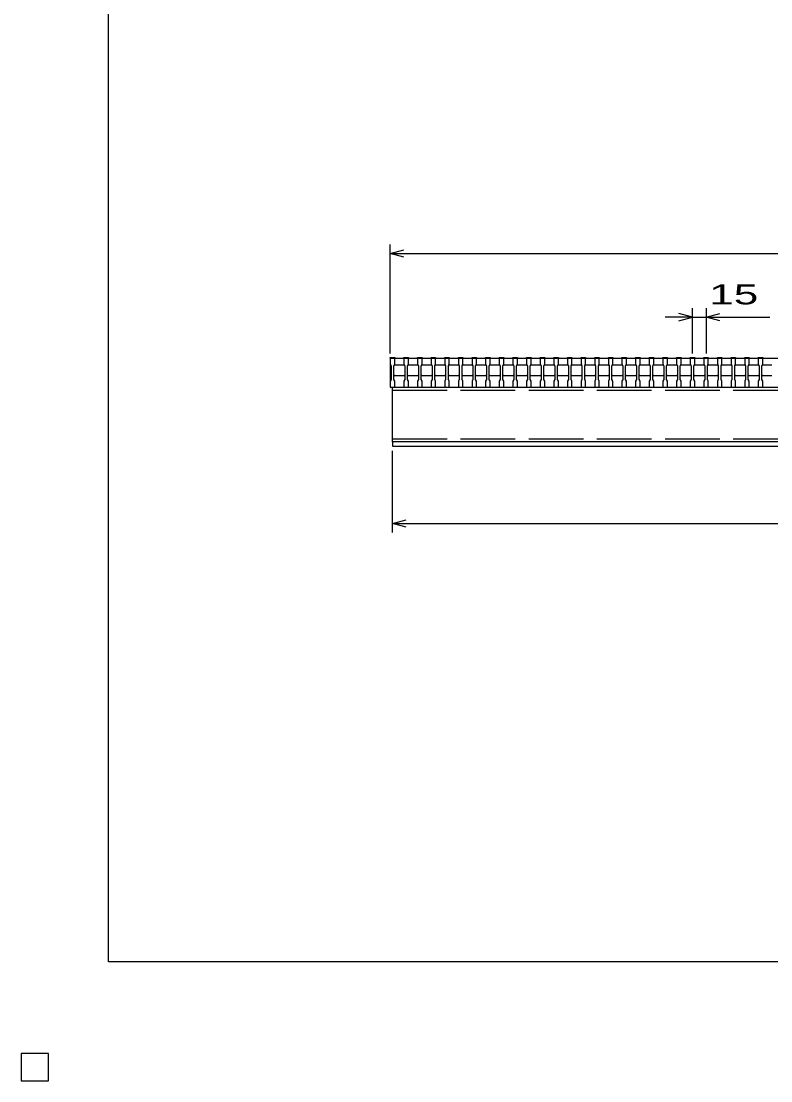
# Model space of a CAD drawing. Units: millimetres, scale not verified. Extents: x -1820 to 1736, y -1282 to 1048.
# Drawn here: x -1820 to -995, y -1282 to -117 of the extents above; entities that cross this region are included whole.
import ezdxf
from ezdxf.enums import TextEntityAlignment as Align

# ---------------------------------------------------------------- set-up
doc = ezdxf.new("R2010")
doc.units = ezdxf.units.MM
doc.header["$LTSCALE"] = 10
doc.linetypes.add('DASHED', pattern=[7.5, 6, -1.5])
for name, color, linetype, lineweight in [('0_2', 150, 'Continuous', 25), ('16', 3, 'Continuous', 25), ('22', 4, 'Continuous', 25)]:
    doc.layers.add(name, color=color, linetype=linetype, lineweight=lineweight)
doc.styles.add('ベクトル', font='')
doc.styles.get('ベクトル').set_extended_font_data('ベクトル')

msp = doc.modelspace()

# ---------------------------------------------------------------- linework, layer by layer
at = {"layer": '0_2'}
for p, q in [((-1724, -1151.5), (-1724, 1048.5)), ((1736, -1151.5), (-1724, -1151.5))]:
    msp.add_line(p, q, dxfattribs=at)
at = {"layer": '16'}
for p, q in [((-1414, -487.5), (-1414, -486.8)), ((-1414, -486.8), (-1409, -486.8)), ((-1414, -487.5), (-1414, -494)), ((-1409, -487.5), (-1414, -487.5)), ((-1414, -487.5), (-1414, -519.5)), ((-1414, -487.5), (-419, -487.5)), ((-1409, -486.8), (-1409, -487.5)), ((-1409, -494), (-1409, -487.5)), ((-1399, -487.5), (-1399, -486.8)), ((-1399, -486.8), (-1394, -486.8)), ((-1399, -487.5), (-1399, -494)), ((-1394, -487.5), (-1399, -487.5)), ((-1394, -486.8), (-1394, -487.5)), ((-1394, -494), (-1394, -487.5)), ((-1384, -487.5), (-1384, -486.8)), ((-1384, -486.8), (-1379, -486.8)), ((-1384, -487.5), (-1384, -494)), ((-1379, -487.5), (-1384, -487.5)), ((-1379, -486.8), (-1379, -487.5)), ((-1379, -494), (-1379, -487.5)), ((-1369, -487.5), (-1369, -486.8)), ((-1369, -486.8), (-1364, -486.8)), ((-1369, -487.5), (-1369, -494)), ((-1364, -487.5), (-1369, -487.5)), ((-1364, -486.8), (-1364, -487.5)), ((-1364, -494), (-1364, -487.5)), ((-1354, -487.5), (-1354, -486.8)), ((-1354, -486.8), (-1349, -486.8)), ((-1354, -487.5), (-1354, -494)), ((-1349, -487.5), (-1354, -487.5)), ((-1349, -486.8), (-1349, -487.5)), ((-1349, -494), (-1349, -487.5)), ((-1339, -487.5), (-1339, -486.8)), ((-1339, -486.8), (-1334, -486.8)), ((-1339, -487.5), (-1339, -494)), ((-1334, -487.5), (-1339, -487.5)), ((-1334, -486.8), (-1334, -487.5)), ((-1334, -494), (-1334, -487.5)), ((-1324, -487.5), (-1324, -486.8)), ((-1324, -486.8), (-1319, -486.8)), ((-1324, -487.5), (-1324, -494)), ((-1319, -487.5), (-1324, -487.5)), ((-1319, -486.8), (-1319, -487.5)), ((-1319, -494), (-1319, -487.5)), ((-1309, -487.5), (-1309, -486.8)), ((-1309, -486.8), (-1304, -486.8)), ((-1309, -487.5), (-1309, -494)), ((-1304, -487.5), (-1309, -487.5)), ((-1304, -486.8), (-1304, -487.5)), ((-1304, -494), (-1304, -487.5)), ((-1294, -487.5), (-1294, -486.8)), ((-1294, -486.8), (-1289, -486.8)), ((-1294, -487.5), (-1294, -494)), ((-1289, -487.5), (-1294, -487.5)), ((-1289, -486.8), (-1289, -487.5)), ((-1289, -494), (-1289, -487.5)), ((-1279, -487.5), (-1279, -486.8)), ((-1279, -486.8), (-1274, -486.8)), ((-1279, -487.5), (-1279, -494)), ((-1274, -487.5), (-1279, -487.5)), ((-1274, -486.8), (-1274, -487.5)), ((-1274, -494), (-1274, -487.5)), ((-1264, -487.5), (-1264, -486.8)), ((-1264, -486.8), (-1259, -486.8)), ((-1264, -487.5), (-1264, -494)), ((-1259, -487.5), (-1264, -487.5)), ((-1259, -486.8), (-1259, -487.5)), ((-1259, -494), (-1259, -487.5)), ((-1249, -487.5), (-1249, -486.8)), ((-1249, -486.8), (-1244, -486.8)), ((-1249, -487.5), (-1249, -494)), ((-1244, -487.5), (-1249, -487.5)), ((-1244, -486.8), (-1244, -487.5)), ((-1244, -494), (-1244, -487.5)), ((-1234, -487.5), (-1234, -486.8)), ((-1234, -486.8), (-1229, -486.8)), ((-1234, -487.5), (-1234, -494)), ((-1229, -487.5), (-1234, -487.5)), ((-1229, -486.8), (-1229, -487.5)), ((-1229, -494), (-1229, -487.5)), ((-1219, -487.5), (-1219, -486.8)), ((-1219, -486.8), (-1214, -486.8)), ((-1219, -487.5), (-1219, -494)), ((-1214, -487.5), (-1219, -487.5)), ((-1214, -486.8), (-1214, -487.5)), ((-1214, -494), (-1214, -487.5)), ((-1204, -487.5), (-1204, -486.8)), ((-1204, -486.8), (-1199, -486.8)), ((-1204, -487.5), (-1204, -494)), ((-1199, -487.5), (-1204, -487.5)), ((-1199, -486.8), (-1199, -487.5)), ((-1199, -494), (-1199, -487.5)), ((-1189, -487.5), (-1189, -486.8)), ((-1189, -486.8), (-1184, -486.8)), ((-1189, -487.5), (-1189, -494)), ((-1184, -487.5), (-1189, -487.5)), ((-1184, -486.8), (-1184, -487.5)), ((-1184, -494), (-1184, -487.5)), ((-1174, -487.5), (-1174, -486.8)), ((-1174, -486.8), (-1169, -486.8)), ((-1174, -487.5), (-1174, -494)), ((-1169, -487.5), (-1174, -487.5)), ((-1169, -486.8), (-1169, -487.5)), ((-1169, -494), (-1169, -487.5)), ((-1159, -487.5), (-1159, -486.8)), ((-1159, -486.8), (-1154, -486.8)), ((-1159, -487.5), (-1159, -494)), ((-1154, -487.5), (-1159, -487.5)), ((-1154, -486.8), (-1154, -487.5)), ((-1154, -494), (-1154, -487.5)), ((-1144, -487.5), (-1144, -486.8)), ((-1144, -486.8), (-1139, -486.8)), ((-1144, -487.5), (-1144, -494)), ((-1139, -487.5), (-1144, -487.5)), ((-1139, -486.8), (-1139, -487.5)), ((-1139, -494), (-1139, -487.5)), ((-1129, -487.5), (-1129, -486.8)), ((-1129, -486.8), (-1124, -486.8)), ((-1129, -487.5), (-1129, -494)), ((-1124, -487.5), (-1129, -487.5)), ((-1124, -486.8), (-1124, -487.5)), ((-1124, -494), (-1124, -487.5)), ((-1114, -487.5), (-1114, -486.8)), ((-1114, -486.8), (-1109, -486.8)), ((-1114, -487.5), (-1114, -494)), ((-1109, -487.5), (-1114, -487.5)), ((-1109, -486.8), (-1109, -487.5)), ((-1109, -494), (-1109, -487.5)), ((-1099, -487.5), (-1099, -486.8)), ((-1099, -486.8), (-1094, -486.8)), ((-1099, -487.5), (-1099, -494)), ((-1094, -487.5), (-1099, -487.5)), ((-1094, -486.8), (-1094, -487.5)), ((-1094, -494), (-1094, -487.5)), ((-1084, -487.5), (-1084, -486.8)), ((-1084, -486.8), (-1079, -486.8)), ((-1084, -487.5), (-1084, -494)), ((-1079, -487.5), (-1084, -487.5)), ((-1079, -486.8), (-1079, -487.5)), ((-1079, -494), (-1079, -487.5)), ((-1069, -487.5), (-1069, -486.8)), ((-1069, -486.8), (-1064, -486.8)), ((-1069, -487.5), (-1069, -494)), ((-1064, -487.5), (-1069, -487.5)), ((-1064, -486.8), (-1064, -487.5)), ((-1064, -494), (-1064, -487.5)), ((-1054, -487.5), (-1054, -486.8)), ((-1054, -486.8), (-1049, -486.8)), ((-1054, -487.5), (-1054, -494)), ((-1049, -487.5), (-1054, -487.5)), ((-1049, -486.8), (-1049, -487.5)), ((-1049, -494), (-1049, -487.5)), ((-1039, -487.5), (-1039, -486.8)), ((-1039, -486.8), (-1034, -486.8)), ((-1039, -487.5), (-1039, -494)), ((-1034, -487.5), (-1039, -487.5)), ((-1034, -486.8), (-1034, -487.5)), ((-1034, -494), (-1034, -487.5)), ((-1024, -487.5), (-1024, -486.8)), ((-1024, -486.8), (-1019, -486.8)), ((-1024, -487.5), (-1024, -494)), ((-1019, -487.5), (-1024, -487.5)), ((-1019, -486.8), (-1019, -487.5)), ((-1019, -494), (-1019, -487.5)), ((-1009, -487.5), (-1009, -486.8)), ((-1009, -486.8), (-1004, -486.8)), ((-1009, -487.5), (-1009, -494)), ((-1004, -487.5), (-1009, -487.5)), ((-1004, -486.8), (-1004, -487.5)), ((-1004, -494), (-1004, -487.5)), ((-1414, -494), (-1413, -496)), ((-1413, -496), (-1413, -511)), ((-1410, -496), (-1409, -494)), ((-1410, -496), (-1409, -495)), ((-1410, -511), (-1410, -496)), ((-1409, -495), (-1399, -495)), ((-1399, -494), (-1398, -496)), ((-1399, -495), (-1398, -496)), ((-1398, -496), (-1398, -511)), ((-1395, -496), (-1394, -494)), ((-1395, -496), (-1394, -495)), ((-1395, -511), (-1395, -496)), ((-1394, -495), (-1384, -495)), ((-1384, -494), (-1383, -496)), ((-1384, -495), (-1383, -496)), ((-1383, -496), (-1383, -511)), ((-1380, -496), (-1379, -494)), ((-1380, -496), (-1379, -495)), ((-1380, -511), (-1380, -496)), ((-1379, -495), (-1369, -495)), ((-1369, -494), (-1368, -496)), ((-1369, -495), (-1368, -496)), ((-1368, -496), (-1368, -511)), ((-1365, -496), (-1364, -494)), ((-1365, -496), (-1364, -495)), ((-1365, -511), (-1365, -496)), ((-1364, -495), (-1354, -495)), ((-1354, -494), (-1353, -496)), ((-1354, -495), (-1353, -496)), ((-1353, -496), (-1353, -511)), ((-1350, -496), (-1349, -494)), ((-1350, -496), (-1349, -495)), ((-1350, -511), (-1350, -496)), ((-1349, -495), (-1339, -495)), ((-1339, -494), (-1338, -496)), ((-1339, -495), (-1338, -496)), ((-1338, -496), (-1338, -511)), ((-1335, -496), (-1334, -494)), ((-1335, -496), (-1334, -495)), ((-1335, -511), (-1335, -496)), ((-1334, -495), (-1324, -495)), ((-1324, -494), (-1323, -496)), ((-1324, -495), (-1323, -496)), ((-1323, -496), (-1323, -511)), ((-1320, -496), (-1319, -494)), ((-1320, -496), (-1319, -495)), ((-1320, -511), (-1320, -496)), ((-1319, -495), (-1309, -495)), ((-1309, -494), (-1308, -496)), ((-1309, -495), (-1308, -496)), ((-1308, -496), (-1308, -511)), ((-1305, -496), (-1304, -494)), ((-1305, -496), (-1304, -495)), ((-1305, -511), (-1305, -496)), ((-1304, -495), (-1294, -495)), ((-1294, -494), (-1293, -496)), ((-1294, -495), (-1293, -496)), ((-1293, -496), (-1293, -511)), ((-1290, -496), (-1289, -494)), ((-1290, -496), (-1289, -495)), ((-1290, -511), (-1290, -496)), ((-1289, -495), (-1279, -495)), ((-1279, -494), (-1278, -496)), ((-1279, -495), (-1278, -496)), ((-1278, -496), (-1278, -511)), ((-1275, -496), (-1274, -494)), ((-1275, -496), (-1274, -495)), ((-1275, -511), (-1275, -496)), ((-1274, -495), (-1264, -495)), ((-1264, -494), (-1263, -496)), ((-1264, -495), (-1263, -496)), ((-1263, -496), (-1263, -511)), ((-1260, -496), (-1259, -494)), ((-1260, -496), (-1259, -495)), ((-1260, -511), (-1260, -496)), ((-1259, -495), (-1249, -495)), ((-1249, -494), (-1248, -496)), ((-1249, -495), (-1248, -496)), ((-1248, -496), (-1248, -511)), ((-1245, -496), (-1244, -494)), ((-1245, -496), (-1244, -495)), ((-1245, -511), (-1245, -496)), ((-1244, -495), (-1234, -495)), ((-1234, -494), (-1233, -496)), ((-1234, -495), (-1233, -496)), ((-1233, -496), (-1233, -511)), ((-1230, -496), (-1229, -494)), ((-1230, -496), (-1229, -495)), ((-1230, -511), (-1230, -496)), ((-1229, -495), (-1219, -495)), ((-1219, -494), (-1218, -496)), ((-1219, -495), (-1218, -496)), ((-1218, -496), (-1218, -511)), ((-1215, -496), (-1214, -494)), ((-1215, -496), (-1214, -495)), ((-1215, -511), (-1215, -496)), ((-1214, -495), (-1204, -495)), ((-1204, -494), (-1203, -496)), ((-1204, -495), (-1203, -496)), ((-1203, -496), (-1203, -511)), ((-1200, -496), (-1199, -494)), ((-1200, -496), (-1199, -495)), ((-1200, -511), (-1200, -496)), ((-1199, -495), (-1189, -495)), ((-1189, -494), (-1188, -496)), ((-1189, -495), (-1188, -496)), ((-1188, -496), (-1188, -511)), ((-1185, -496), (-1184, -494)), ((-1185, -496), (-1184, -495)), ((-1185, -511), (-1185, -496)), ((-1184, -495), (-1174, -495)), ((-1174, -494), (-1173, -496)), ((-1174, -495), (-1173, -496)), ((-1173, -496), (-1173, -511)), ((-1170, -496), (-1169, -494)), ((-1170, -496), (-1169, -495)), ((-1170, -511), (-1170, -496)), ((-1169, -495), (-1159, -495)), ((-1159, -494), (-1158, -496)), ((-1159, -495), (-1158, -496)), ((-1158, -496), (-1158, -511)), ((-1155, -496), (-1154, -494)), ((-1155, -496), (-1154, -495)), ((-1155, -511), (-1155, -496)), ((-1154, -495), (-1144, -495)), ((-1144, -494), (-1143, -496)), ((-1144, -495), (-1143, -496)), ((-1143, -496), (-1143, -511)), ((-1140, -496), (-1139, -494)), ((-1140, -496), (-1139, -495)), ((-1140, -511), (-1140, -496)), ((-1139, -495), (-1129, -495)), ((-1129, -494), (-1128, -496)), ((-1129, -495), (-1128, -496)), ((-1128, -496), (-1128, -511)), ((-1125, -496), (-1124, -494)), ((-1125, -496), (-1124, -495)), ((-1125, -511), (-1125, -496)), ((-1124, -495), (-1114, -495)), ((-1114, -494), (-1113, -496)), ((-1114, -495), (-1113, -496)), ((-1113, -496), (-1113, -511)), ((-1110, -496), (-1109, -494)), ((-1110, -496), (-1109, -495)), ((-1110, -511), (-1110, -496)), ((-1109, -495), (-1099, -495)), ((-1099, -494), (-1098, -496)), ((-1099, -495), (-1098, -496)), ((-1098, -496), (-1098, -511)), ((-1095, -496), (-1094, -494)), ((-1095, -496), (-1094, -495)), ((-1095, -511), (-1095, -496)), ((-1094, -495), (-1084, -495)), ((-1084, -494), (-1083, -496)), ((-1084, -495), (-1083, -496)), ((-1083, -496), (-1083, -511)), ((-1080, -496), (-1079, -494)), ((-1080, -496), (-1079, -495)), ((-1080, -511), (-1080, -496)), ((-1079, -495), (-1069, -495)), ((-1069, -494), (-1068, -496)), ((-1069, -495), (-1068, -496)), ((-1068, -496), (-1068, -511)), ((-1065, -496), (-1064, -494)), ((-1065, -496), (-1064, -495)), ((-1065, -511), (-1065, -496)), ((-1064, -495), (-1054, -495)), ((-1054, -494), (-1053, -496)), ((-1054, -495), (-1053, -496)), ((-1053, -496), (-1053, -511)), ((-1050, -496), (-1049, -494)), ((-1050, -496), (-1049, -495)), ((-1050, -511), (-1050, -496)), ((-1049, -495), (-1039, -495)), ((-1039, -494), (-1038, -496)), ((-1039, -495), (-1038, -496)), ((-1038, -496), (-1038, -511)), ((-1035, -496), (-1034, -494)), ((-1035, -496), (-1034, -495)), ((-1035, -511), (-1035, -496)), ((-1034, -495), (-1024, -495)), ((-1024, -494), (-1023, -496)), ((-1024, -495), (-1023, -496)), ((-1023, -496), (-1023, -511)), ((-1020, -496), (-1019, -494)), ((-1020, -496), (-1019, -495)), ((-1020, -511), (-1020, -496)), ((-1019, -495), (-1009, -495)), ((-1009, -494), (-1008, -496)), ((-1009, -495), (-1008, -496)), ((-1008, -496), (-1008, -511)), ((-1005, -496), (-1004, -494)), ((-1005, -496), (-1004, -495)), ((-1005, -511), (-1005, -496)), ((-1004, -495), (-994, -495)), ((-1413, -511), (-1414, -513)), ((-1409, -507), (-1410, -506)), ((-1409, -513), (-1410, -511)), ((-1399, -507), (-1409, -507)), ((-1398, -506), (-1399, -507)), ((-1398, -511), (-1399, -513)), ((-1394, -507), (-1395, -506)), ((-1394, -513), (-1395, -511)), ((-1384, -507), (-1394, -507)), ((-1383, -506), (-1384, -507)), ((-1383, -511), (-1384, -513)), ((-1379, -507), (-1380, -506)), ((-1379, -513), (-1380, -511)), ((-1369, -507), (-1379, -507)), ((-1368, -506), (-1369, -507)), ((-1368, -511), (-1369, -513)), ((-1364, -507), (-1365, -506)), ((-1364, -513), (-1365, -511)), ((-1354, -507), (-1364, -507)), ((-1353, -506), (-1354, -507)), ((-1353, -511), (-1354, -513)), ((-1349, -507), (-1350, -506)), ((-1349, -513), (-1350, -511)), ((-1339, -507), (-1349, -507)), ((-1338, -506), (-1339, -507)), ((-1338, -511), (-1339, -513)), ((-1334, -507), (-1335, -506)), ((-1334, -513), (-1335, -511)), ((-1324, -507), (-1334, -507)), ((-1323, -506), (-1324, -507)), ((-1323, -511), (-1324, -513)), ((-1319, -507), (-1320, -506)), ((-1319, -513), (-1320, -511)), ((-1309, -507), (-1319, -507)), ((-1308, -506), (-1309, -507)), ((-1308, -511), (-1309, -513)), ((-1304, -507), (-1305, -506)), ((-1304, -513), (-1305, -511)), ((-1294, -507), (-1304, -507)), ((-1293, -506), (-1294, -507)), ((-1293, -511), (-1294, -513)), ((-1289, -507), (-1290, -506)), ((-1289, -513), (-1290, -511)), ((-1279, -507), (-1289, -507)), ((-1278, -506), (-1279, -507)), ((-1278, -511), (-1279, -513)), ((-1274, -507), (-1275, -506)), ((-1274, -513), (-1275, -511)), ((-1264, -507), (-1274, -507)), ((-1263, -506), (-1264, -507)), ((-1263, -511), (-1264, -513)), ((-1259, -507), (-1260, -506)), ((-1259, -513), (-1260, -511)), ((-1249, -507), (-1259, -507)), ((-1248, -506), (-1249, -507)), ((-1248, -511), (-1249, -513)), ((-1244, -507), (-1245, -506)), ((-1244, -513), (-1245, -511)), ((-1234, -507), (-1244, -507)), ((-1233, -506), (-1234, -507)), ((-1233, -511), (-1234, -513)), ((-1229, -507), (-1230, -506)), ((-1229, -513), (-1230, -511)), ((-1219, -507), (-1229, -507)), ((-1218, -506), (-1219, -507)), ((-1218, -511), (-1219, -513)), ((-1214, -507), (-1215, -506)), ((-1214, -513), (-1215, -511)), ((-1204, -507), (-1214, -507)), ((-1203, -506), (-1204, -507)), ((-1203, -511), (-1204, -513)), ((-1199, -507), (-1200, -506)), ((-1199, -513), (-1200, -511)), ((-1189, -507), (-1199, -507)), ((-1188, -506), (-1189, -507)), ((-1188, -511), (-1189, -513)), ((-1184, -507), (-1185, -506)), ((-1184, -513), (-1185, -511)), ((-1174, -507), (-1184, -507)), ((-1173, -506), (-1174, -507)), ((-1173, -511), (-1174, -513)), ((-1169, -507), (-1170, -506)), ((-1169, -513), (-1170, -511)), ((-1159, -507), (-1169, -507)), ((-1158, -506), (-1159, -507)), ((-1158, -511), (-1159, -513)), ((-1154, -507), (-1155, -506)), ((-1154, -513), (-1155, -511)), ((-1144, -507), (-1154, -507)), ((-1143, -506), (-1144, -507)), ((-1143, -511), (-1144, -513)), ((-1139, -507), (-1140, -506)), ((-1139, -513), (-1140, -511)), ((-1129, -507), (-1139, -507)), ((-1128, -506), (-1129, -507)), ((-1128, -511), (-1129, -513)), ((-1124, -507), (-1125, -506)), ((-1124, -513), (-1125, -511)), ((-1114, -507), (-1124, -507)), ((-1113, -506), (-1114, -507)), ((-1113, -511), (-1114, -513)), ((-1109, -507), (-1110, -506)), ((-1109, -513), (-1110, -511)), ((-1099, -507), (-1109, -507)), ((-1098, -506), (-1099, -507)), ((-1098, -511), (-1099, -513)), ((-1094, -507), (-1095, -506)), ((-1094, -513), (-1095, -511)), ((-1084, -507), (-1094, -507)), ((-1083, -506), (-1084, -507)), ((-1083, -511), (-1084, -513)), ((-1079, -507), (-1080, -506)), ((-1079, -513), (-1080, -511)), ((-1069, -507), (-1079, -507)), ((-1068, -506), (-1069, -507)), ((-1068, -511), (-1069, -513)), ((-1064, -507), (-1065, -506)), ((-1064, -513), (-1065, -511)), ((-1054, -507), (-1064, -507)), ((-1053, -506), (-1054, -507)), ((-1053, -511), (-1054, -513)), ((-1049, -507), (-1050, -506)), ((-1049, -513), (-1050, -511)), ((-1039, -507), (-1049, -507)), ((-1038, -506), (-1039, -507)), ((-1038, -511), (-1039, -513)), ((-1034, -507), (-1035, -506)), ((-1034, -513), (-1035, -511)), ((-1024, -507), (-1034, -507)), ((-1023, -506), (-1024, -507)), ((-1023, -511), (-1024, -513)), ((-1019, -507), (-1020, -506)), ((-1019, -513), (-1020, -511)), ((-1009, -507), (-1019, -507)), ((-1008, -506), (-1009, -507)), ((-1008, -511), (-1009, -513)), ((-1004, -507), (-1005, -506)), ((-1004, -513), (-1005, -511)), ((-994, -507), (-1004, -507)), ((-1414, -513), (-1414, -519.5)), ((-1414, -519.5), (-1409, -519.5)), ((-1414, -519.5), (-419, -519.5)), ((-1411.5, -519.5), (-421.5, -519.5)), ((-1411.5, -579.5), (-1411.5, -519.5)), ((-1409, -519.5), (-1409, -513)), ((-1399, -513), (-1399, -519.5)), ((-1399, -519.5), (-1394, -519.5)), ((-1394, -519.5), (-1394, -513)), ((-1384, -513), (-1384, -519.5)), ((-1384, -519.5), (-1379, -519.5)), ((-1379, -519.5), (-1379, -513)), ((-1369, -513), (-1369, -519.5)), ((-1369, -519.5), (-1364, -519.5)), ((-1364, -519.5), (-1364, -513)), ((-1354, -513), (-1354, -519.5)), ((-1354, -519.5), (-1349, -519.5)), ((-1349, -519.5), (-1349, -513)), ((-1339, -513), (-1339, -519.5)), ((-1339, -519.5), (-1334, -519.5)), ((-1334, -519.5), (-1334, -513)), ((-1324, -513), (-1324, -519.5)), ((-1324, -519.5), (-1319, -519.5)), ((-1319, -519.5), (-1319, -513)), ((-1309, -513), (-1309, -519.5)), ((-1309, -519.5), (-1304, -519.5)), ((-1304, -519.5), (-1304, -513)), ((-1294, -513), (-1294, -519.5)), ((-1294, -519.5), (-1289, -519.5)), ((-1289, -519.5), (-1289, -513)), ((-1279, -513), (-1279, -519.5)), ((-1279, -519.5), (-1274, -519.5)), ((-1274, -519.5), (-1274, -513)), ((-1264, -513), (-1264, -519.5)), ((-1264, -519.5), (-1259, -519.5)), ((-1259, -519.5), (-1259, -513)), ((-1249, -513), (-1249, -519.5)), ((-1249, -519.5), (-1244, -519.5)), ((-1244, -519.5), (-1244, -513)), ((-1234, -513), (-1234, -519.5)), ((-1234, -519.5), (-1229, -519.5)), ((-1229, -519.5), (-1229, -513)), ((-1219, -513), (-1219, -519.5)), ((-1219, -519.5), (-1214, -519.5)), ((-1214, -519.5), (-1214, -513)), ((-1204, -513), (-1204, -519.5)), ((-1204, -519.5), (-1199, -519.5)), ((-1199, -519.5), (-1199, -513)), ((-1189, -513), (-1189, -519.5)), ((-1189, -519.5), (-1184, -519.5)), ((-1184, -519.5), (-1184, -513)), ((-1174, -513), (-1174, -519.5)), ((-1174, -519.5), (-1169, -519.5)), ((-1169, -519.5), (-1169, -513)), ((-1159, -513), (-1159, -519.5)), ((-1159, -519.5), (-1154, -519.5)), ((-1154, -519.5), (-1154, -513)), ((-1144, -513), (-1144, -519.5)), ((-1144, -519.5), (-1139, -519.5)), ((-1139, -519.5), (-1139, -513)), ((-1129, -513), (-1129, -519.5)), ((-1129, -519.5), (-1124, -519.5)), ((-1124, -519.5), (-1124, -513)), ((-1114, -513), (-1114, -519.5)), ((-1114, -519.5), (-1109, -519.5)), ((-1109, -519.5), (-1109, -513)), ((-1099, -513), (-1099, -519.5)), ((-1099, -519.5), (-1094, -519.5)), ((-1094, -519.5), (-1094, -513)), ((-1084, -513), (-1084, -519.5)), ((-1084, -519.5), (-1079, -519.5)), ((-1079, -519.5), (-1079, -513)), ((-1069, -513), (-1069, -519.5)), ((-1069, -519.5), (-1064, -519.5)), ((-1064, -519.5), (-1064, -513)), ((-1054, -513), (-1054, -519.5)), ((-1054, -519.5), (-1049, -519.5)), ((-1049, -519.5), (-1049, -513)), ((-1039, -513), (-1039, -519.5)), ((-1039, -519.5), (-1034, -519.5)), ((-1034, -519.5), (-1034, -513)), ((-1024, -513), (-1024, -519.5)), ((-1024, -519.5), (-1019, -519.5)), ((-1019, -519.5), (-1019, -513)), ((-1009, -513), (-1009, -519.5)), ((-1009, -519.5), (-1004, -519.5)), ((-1004, -519.5), (-1004, -513)), ((-421.5, -579.5), (-1411.5, -579.5)), ((-1411.5, -579.5), (-1411.5, -584.5)), ((-421.5, -579.5), (-1411.5, -579.5)), ((-1411.5, -584.5), (-421.5, -584.5)), ((-1790, -1252.5), (-1820, -1252.5)), ((-1820, -1252.5), (-1820, -1282.5)), ((-1790, -1252.5), (-1820, -1252.5)), ((-1820, -1252.5), (-1820, -1282.5)), ((-1790, -1252.5), (-1820, -1252.5)), ((-1820, -1252.5), (-1820, -1282.5)), ((-1790, -1252.5), (-1820, -1252.5)), ((-1820, -1252.5), (-1820, -1282.5)), ((-1790, -1252.5), (-1820, -1252.5)), ((-1820, -1252.5), (-1820, -1282.5)), ((-1790, -1282.5), (-1790, -1252.5)), ((-1790, -1282.5), (-1790, -1252.5)), ((-1790, -1282.5), (-1790, -1252.5)), ((-1790, -1282.5), (-1790, -1252.5)), ((-1790, -1282.5), (-1790, -1252.5)), ((-1820, -1282.5), (-1790, -1282.5)), ((-1820, -1282.5), (-1790, -1282.5)), ((-1820, -1282.5), (-1790, -1282.5)), ((-1820, -1282.5), (-1790, -1282.5)), ((-1820, -1282.5), (-1790, -1282.5))]:
    msp.add_line(p, q, dxfattribs=at)
at = {"layer": '16', "linetype": 'DASHED'}
for p, q in [((-1411.5, -522.7), (-421.5, -522.7)), ((-1411.5, -576.3), (-421.5, -576.3))]:
    msp.add_line(p, q, dxfattribs=at)
at = {"layer": '22'}
for p, q in [((-1414, -482.5), (-1414, -362.5)), ((-1414, -372.5), (-1399, -368.5)), ((-1399, -376.5), (-1414, -372.5)), ((-1414, -372.5), (-419, -372.5)), ((-1081.5, -442.5), (-1111.5, -442.5)), ((-1081.5, -442.5), (-1096.5, -438.5)), ((-1096.5, -446.5), (-1081.5, -442.5)), ((-1081.5, -482.5), (-1081.5, -432.5)), ((-1081.5, -442.5), (-1066.5, -442.5)), ((-1066.5, -432.5), (-1066.5, -482.5)), ((-1066.5, -442.5), (-1051.5, -438.5)), ((-1051.5, -446.5), (-1066.5, -442.5)), ((-1066.5, -442.5), (-996.5, -442.5)), ((-1411.5, -679.5), (-1411.5, -589.5)), ((-1411.5, -669.5), (-1396.5, -665.5)), ((-1396.5, -673.5), (-1411.5, -669.5)), ((-1411.5, -669.5), (-421.5, -669.5))]:
    msp.add_line(p, q, dxfattribs=at)
at = {"layer": '22', "color": 2}
for p, q in [((-1790, -1252.5), (-1820, -1252.5)), ((-1820, -1252.5), (-1820, -1282.5)), ((-1790, -1252.5), (-1820, -1252.5)), ((-1820, -1252.5), (-1820, -1282.5)), ((-1790, -1252.5), (-1820, -1252.5)), ((-1820, -1252.5), (-1820, -1282.5)), ((-1790, -1282.5), (-1790, -1252.5)), ((-1790, -1282.5), (-1790, -1252.5)), ((-1790, -1282.5), (-1790, -1252.5)), ((-1820, -1282.5), (-1790, -1282.5)), ((-1820, -1282.5), (-1790, -1282.5)), ((-1820, -1282.5), (-1790, -1282.5))]:
    msp.add_line(p, q, dxfattribs=at)

# ---------------------------------------------------------------- texts
at = {"layer": '22', "color": 2, "style": 'ベクトル', "width": 1.65}
msp.add_text(' 15 ', height=21.99, dxfattribs=at).set_placement((-1076.5, -417.5), align=Align.MIDDLE_LEFT)

doc.saveas('drawing.dxf')
